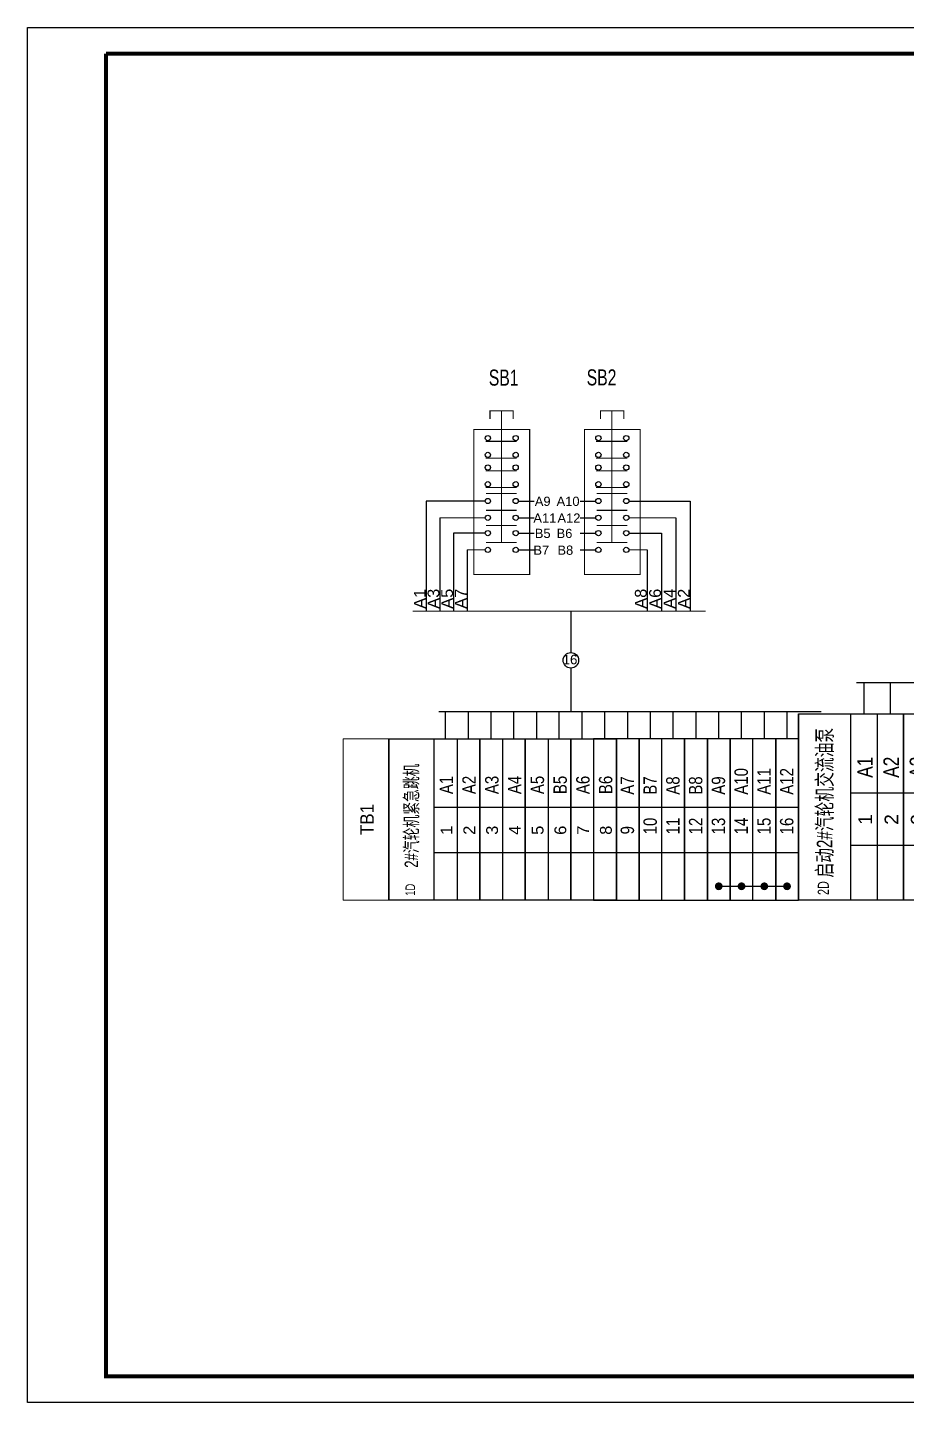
# Model space of a CAD drawing. Extents: x -6428 to 12688, y -8159 to 7918.
# Drawn here: x 3286 to 5380, y -7633 to -4357 of the extents above; entities that cross this region are included whole.
import ezdxf
from ezdxf.enums import TextEntityAlignment as Align

# ---------------------------------------------------------------- set-up
doc = ezdxf.new("R2010")
doc.units = 0
doc.header["$LTSCALE"] = 10
doc.header["$MEASUREMENT"] = 0
doc.layers.get('0').update_dxf_attribs({"linetype": 'CONTINUOUS'})
for name, color, linetype in [('接线端子', 7, 'CONTINUOUS'), ('操作台', 7, 'CONTINUOUS'), ('标准图框及表格', 7, 'CONTINUOUS')]:
    doc.layers.add(name, color=color, linetype=linetype)
doc.styles.add('HZ', font='arial.ttf')

# ---------------------------------------------------------------- blocks, each defined once
blk = doc.blocks.new('A4横图框')
at = {"layer": '标准图框及表格', "color": 7}
for p, q in [((0.0013954609912616, 210.0032846437229), (297.0014441308175, 210.0032846437229)), ((0.0013954609912616, 0.0032502307208233), (0.0013954609912616, 210.0032846437229)), ((297.0014441308175, 0.0032502307208233), (0.0013954609912616, 0.0032502307208233))]:
    blk.add_line(p, q, dxfattribs=at)
at = {"layer": '标准图框及表格', "color": 7, "const_width": 0.6000000983228672}
blk.add_lwpolyline([(12.00143194437442, 206.0152988131507), (293.0014441308175, 206.0032506184056), (293.0014441308175, 4.003284256038056), (12.00143194437442, 4.003284256038056), (12.00143194437442, 206.0032506184056)], dxfattribs=at)
at = {"layer": '标准图框及表格', "color": 7, "style": 'HZ', "flags": 8}
for tag, height, width, p in [('工程名称', 2.892696969694902, 0.65, (247.8353315485956, 22.94014901757174)), ('图纸名称', 3.499999999999999, 0.9, (252.2228085267316, 14.87880182043022))]:
    blk.add_attdef(tag, text='', height=height, dxfattribs=dict(at, width=width)).set_placement(p, align=Align.CENTER)
blk.add_attdef('设计阶段', text='', height=2.299999999999999, dxfattribs=at).set_placement((286.3714665038433, 23.54666542107214), align=Align.CENTER)
for tag, p, height in [('设计人', (188.2334199372244, 17.92789809995847), 2.449999999999999), ('审核人', (188.2334199372099, 13.59456476662271), 2.449999999999999), ('会签人', (188.2334199372099, 9.2612314332942), 2.449999999999999), ('批准人', (188.2334199371953, 4.927898099958441), 2.449999999999999), ('版次', (234.8449582635331, 5.117215211487234), 2.399999999999999), ('第几页共几页', (243.0562623004216, 4.991982186801863), 2.399999999999999)]:
    blk.add_attdef(tag, p, '', height=height, dxfattribs=at)
for tag, p, height, width in [('设计时间', (204.6762329055318, 17.92789809995847), 2.299999999999999, 0.95), ('审核时间', (204.6762329055318, 13.59456476662998), 2.299999999999999, 0.95), ('会签时间', (204.6762329055172, 9.2612314332942), 2.299999999999999, 0.95), ('图纸编号', (238.2096247235004, 9.144936985527348), 2.531109848483039, 0.9), ('批准时间', (204.6762329055172, 4.927898099958441), 2.299999999999999, 0.95), ('图纸标准', (269.3453519223485, 5.193019987101081), 2.169522727271176, 0.8)]:
    blk.add_attdef(tag, p, '', height=height, dxfattribs=dict(at, width=width))
blk = doc.blocks.new('台内接线图12')
at = {"layer": '接线端子'}
for p, q in [((43.45970758554199, 26.98489258732008), (43.45970758554199, 18.22284067169499)), ((43.45970758554199, 14.95077566435844), (43.45970758554199, 5.749821590056001)), ((11.96706630891708, 5.749821590056172), (11.96706630891708, 0)), ((16.77937118021214, 5.749821590056172), (16.77937118021214, 0)), ((21.5916760515064, 5.749821590055772), (21.5916760515064, -3.979e-13)), ((26.40398092280122, 5.749821590055772), (26.40398092280122, -3.979e-13)), ((31.21628579409492, 5.749821590055717), (31.21628579409492, -4.547e-13)), ((36.0285906653902, 5.749821590055717), (36.0285906653902, -4.547e-13)), ((40.84089553668388, 5.749821590055717), (40.84089553668388, -4.547e-13)), ((45.65320040797871, 5.749821590055717), (45.65320040797871, -4.547e-13)), ((50.46550527927253, 5.749821590055717), (50.46550527927253, -4.547e-13)), ((55.27781015056768, 5.749821590055717), (55.27781015056768, -4.547e-13)), ((60.09011502186149, 5.749821590055717), (60.09011502186149, -4.547e-13)), ((64.90241989315632, 5.749821590055717), (64.90241989315632, -4.547e-13)), ((69.71472476445001, 5.749821590055717), (69.71472476445001, -4.547e-13)), ((74.52702963574485, 5.749821590055717), (74.52702963574485, -4.547e-13)), ((0, 0), (0, -34.14036601367974)), ((0, 0), (19.2492194851784, 3.411e-13)), ((14.43691461388403, 0), (14.43691461388403, -34.14036601367991)), ((19.2492194851784, 3.411e-13), (19.2492194851784, -34.14036601367957)), ((19.2492194851784, 0), (19.2492194851784, -34.14036601367991)), ((19.2492194851784, 1.705e-13), (19.2492194851784, -34.14036601367957)), ((19.2492194851784, 3.411e-13), (19.2492194851784, -34.14036601367934)), ((19.2492194851784, 0), (19.2492194851784, -34.14036601367974)), ((28.87382922776726, 3.411e-13), (28.87382922776726, -34.14036601367957)), ((28.87382922776726, 1.137e-13), (28.87382922776726, -34.14036601367957)), ((28.87382922776726, 3.411e-13), (28.87382922776726, -34.1403660136794)), ((28.87382922776726, 3.411e-13), (28.87382922776726, -34.14036601367957)), ((28.87382922776726, 1.137e-13), (28.87382922776726, -34.14036601367957)), ((28.87382922776726, 3.411e-13), (28.87382922776726, -34.1403660136794)), ((38.49843897035601, 2.842e-13), (38.49843897035601, -34.14036601367963)), ((38.49843897035601, 1.137e-13), (38.49843897035601, -34.14036601367963)), ((38.49843897035601, 2.842e-13), (38.49843897035601, -34.14036601367945)), ((38.49843897035601, 3.411e-13), (38.49843897035601, -34.14036601367957)), ((38.49843897035601, 1.137e-13), (38.49843897035601, -34.14036601367957)), ((38.49843897035601, 3.411e-13), (38.49843897035601, -34.1403660136794)), ((38.49843897035601, 3.411e-13), (38.49843897035601, -34.14036601367957)), ((38.49843897035601, 1.137e-13), (38.49843897035601, -34.14036601367957)), ((38.49843897035601, 3.411e-13), (38.49843897035601, -34.1403660136794)), ((48.12304871294474, 2.842e-13), (48.12304871294474, -34.14036601367963)), ((48.12304871294474, 1.137e-13), (48.12304871294474, -34.14036601367963)), ((48.12304871294474, 2.842e-13), (48.12304871294474, -34.14036601367945)), ((48.12304871294474, 8.527e-13), (48.12304871294474, -34.14036601367906)), ((48.12304871294474, 5.116e-13), (48.12304871294474, -34.1403660136794)), ((48.12304871294474, 6.821e-13), (48.12304871294474, -34.14036601367906)), ((48.12304871294474, 8.527e-13), (48.12304871294474, -34.14036601367883)), ((48.12304871294474, 5.116e-13), (48.12304871294474, -34.14036601367923)), ((48.12304871294474, 8.527e-13), (48.12304871294474, -34.14036601367906)), ((48.12304871294474, 5.116e-13), (48.12304871294474, -34.1403660136794)), ((48.12304871294474, 6.821e-13), (48.12304871294474, -34.14036601367906)), ((48.12304871294474, 8.527e-13), (48.12304871294474, -34.14036601367883)), ((48.12304871294474, 5.116e-13), (48.12304871294474, -34.14036601367923)), ((48.12304871294474, -34.14036601367945), (48.12304871294474, 2.842e-13)), ((48.12304871294474, 2.842e-13), (48.12304871294474, -34.14036601367945)), ((52.935353584239, 4.547e-13), (52.935353584239, -34.14036601367945)), ((57.7476584555335, 8.527e-13), (57.7476584555335, -34.14036601367906)), ((57.7476584555335, 4.547e-13), (57.7476584555335, -34.14036601367945)), ((57.7476584555335, 6.253e-13), (57.7476584555335, -34.14036601367906)), ((57.7476584555335, 8.527e-13), (57.7476584555335, -34.14036601367889)), ((57.7476584555335, 4.547e-13), (57.7476584555335, -34.14036601367929)), ((57.7476584555335, 8.527e-13), (57.7476584555335, -34.14036601367906)), ((57.7476584555335, 5.116e-13), (57.7476584555335, -34.1403660136794)), ((57.7476584555335, 6.821e-13), (57.7476584555335, -34.14036601367906)), ((57.7476584555335, 8.527e-13), (57.7476584555335, -34.14036601367883)), ((57.7476584555335, 5.116e-13), (57.7476584555335, -34.14036601367923)), ((57.7476584555335, 8.527e-13), (57.7476584555335, -34.14036601367906)), ((57.7476584555335, 5.116e-13), (57.7476584555335, -34.1403660136794)), ((57.7476584555335, 6.821e-13), (57.7476584555335, -34.14036601367906)), ((57.7476584555335, 8.527e-13), (57.7476584555335, -34.14036601367883)), ((57.7476584555335, 5.116e-13), (57.7476584555335, -34.14036601367923)), ((57.7476584555335, -34.14036601367945), (57.7476584555335, 2.842e-13)), ((57.7476584555335, 2.842e-13), (57.7476584555335, -34.14036601367945)), ((62.55996332682776, 4.547e-13), (62.55996332682776, -34.14036601367945)), ((67.37226819812224, 8.527e-13), (67.37226819812224, -34.14036601367906)), ((67.37226819812224, 4.547e-13), (67.37226819812224, -34.14036601367945)), ((67.37226819812224, 6.253e-13), (67.37226819812224, -34.14036601367906)), ((67.37226819812224, 8.527e-13), (67.37226819812224, -34.14036601367889)), ((67.37226819812224, 4.547e-13), (67.37226819812224, -34.14036601367929)), ((67.37226819812213, 8.527e-13), (67.37226819812213, -34.14036601367906)), ((67.37226819812213, 4.547e-13), (67.37226819812213, -34.14036601367945)), ((67.37226819812213, 6.253e-13), (67.37226819812213, -34.14036601367906)), ((67.37226819812213, 8.527e-13), (67.37226819812213, -34.14036601367889)), ((67.37226819812213, 4.547e-13), (67.37226819812213, -34.14036601367929)), ((67.37226819812213, 8.527e-13), (67.37226819812213, -34.14036601367906)), ((67.37226819812213, 5.116e-13), (67.37226819812213, -34.1403660136794)), ((67.37226819812213, 6.821e-13), (67.37226819812213, -34.14036601367906)), ((67.37226819812213, 8.527e-13), (67.37226819812213, -34.14036601367883)), ((67.37226819812213, 5.116e-13), (67.37226819812213, -34.14036601367923)), ((67.37226819812213, 8.527e-13), (67.37226819812213, -34.14036601367906)), ((67.37226819812213, 5.116e-13), (67.37226819812213, -34.1403660136794)), ((67.37226819812213, 6.821e-13), (67.37226819812213, -34.14036601367906)), ((67.37226819812213, 8.527e-13), (67.37226819812213, -34.14036601367883)), ((67.37226819812213, 5.116e-13), (67.37226819812213, -34.14036601367923)), ((67.37226819812213, -34.14036601367945), (67.37226819812213, 2.842e-13)), ((67.37226819812213, 2.842e-13), (67.37226819812213, -34.14036601367945)), ((72.18457306941639, 4.547e-13), (72.18457306941639, -34.14036601367945)), ((76.99687794071087, 8.527e-13), (76.99687794071087, -34.14036601367906)), ((76.99687794071087, 4.547e-13), (76.99687794071087, -34.14036601367945)), ((76.99687794071087, 6.253e-13), (76.99687794071087, -34.14036601367906)), ((76.99687794071087, 8.527e-13), (76.99687794071087, -34.14036601367889)), ((76.99687794071087, 4.547e-13), (76.99687794071087, -34.14036601367929)), ((9.624609742589657, -34.14036601367991), (9.624609742589657, -1.705e-13)), ((19.2492194851784, -34.14036601367997), (19.2492194851784, -2.274e-13)), ((19.2492194851784, -2.274e-13), (19.2492194851784, -34.14036601367997)), ((24.06152435647277, -5.68e-14), (24.06152435647277, -34.14036601367997)), ((28.87382922776726, -5.68e-14), (28.87382922776726, -34.14036601367997)), ((28.87382922776726, -5.68e-14), (28.87382922776726, -34.1403660136798)), ((28.87382922776726, -5.68e-14), (28.87382922776726, -34.14036601367997)), ((28.87382922776726, -5.68e-14), (28.87382922776726, -34.1403660136798)), ((28.87382922776726, -34.14036601368002), (28.87382922776726, -2.842e-13)), ((28.87382922776726, -2.842e-13), (28.87382922776726, -34.14036601368002)), ((33.68613409906152, -1.137e-13), (33.68613409906152, -34.14036601368002)), ((38.49843897035601, -1.137e-13), (38.49843897035601, -34.14036601368002)), ((38.49843897035601, -1.137e-13), (38.49843897035601, -34.14036601367985)), ((38.49843897035601, -5.68e-14), (38.49843897035601, -34.14036601367997)), ((38.49843897035601, -5.68e-14), (38.49843897035601, -34.1403660136798)), ((38.49843897035601, -5.68e-14), (38.49843897035601, -34.14036601367997)), ((38.49843897035601, -5.68e-14), (38.49843897035601, -34.1403660136798)), ((38.49843897035601, -34.14036601368002), (38.49843897035601, -2.842e-13)), ((38.49843897035601, -2.842e-13), (38.49843897035601, -34.14036601368002)), ((43.31074384165026, -1.137e-13), (43.31074384165026, -34.14036601368002)), ((48.12304871294474, -1.137e-13), (48.12304871294474, -34.14036601368002)), ((48.12304871294474, -1.137e-13), (48.12304871294474, -34.14036601367985)), ((9.624609742589087, -14.43691461388471), (19.2492194851784, -14.43691461388471)), ((19.24921948517794, -14.43691461388477), (28.87382922776726, -14.43691461388477)), ((28.87382922776669, -14.43691461388482), (38.49843897035601, -14.43691461388482)), ((38.49843897035544, -14.43691461388482), (48.12304871294474, -14.43691461388482)), ((48.12304871294418, -14.43691461388425), (57.7476584555335, -14.43691461388425)), ((57.74765845553294, -14.43691461388425), (67.37226819812224, -14.43691461388425)), ((67.37226819812156, -14.43691461388425), (76.99687794071087, -14.43691461388425)), ((9.624609742589087, -24.06152435647442), (19.2492194851784, -24.06152435647442)), ((19.24921948517794, -24.06152435647442), (28.87382922776726, -24.06152435647442)), ((28.87382922776669, -24.06152435647448), (38.49843897035601, -24.06152435647448)), ((38.49843897035544, -24.06152435647448), (48.12304871294474, -24.06152435647448)), ((48.12304871294418, -24.06152435647397), (57.7476584555335, -24.06152435647397)), ((57.74765845553294, -24.06152435647397), (67.37226819812224, -24.06152435647397)), ((67.37226819812156, -24.06152435647397), (76.99687794071087, -24.06152435647397)), ((19.2492194851784, -34.14036601367957), (0, -34.14036601367957))]:
    blk.add_line(p, q, dxfattribs=at)
for points in [[(10.61296130592939, 5.749821590056001), (76.30645386515471, 5.749821590056001)], [(0, 0), (76.99687794071087, -1.137e-13), (76.99687794071087, -34.14036601368002), (0, -34.14036601368002), (0, 0)]]:
    blk.add_lwpolyline(points, dxfattribs=at)
blk.add_circle((43.45970758554199, 16.58680816802695), 1.636032503668177, dxfattribs=at)
at = {"layer": '接线端子', "style": 'HZ'}
blk.add_attdef('线数量', text='', height=2, dxfattribs=at).set_placement((43.28103302171235, 15.74367148272728), align=Align.CENTER)
for tag, p, height, width in [('A10', (56.90317778638439, -11.70569712792684), 2.835000000000007, 0.8), ('A11', (61.71548265767853, -11.70569712792707), 2.835000000000007, 0.8), ('A12', (66.52778752897314, -11.70569712792684), 2.835000000000007, 0.8), ('A13', (71.34009240026705, -11.70569712792707), 2.835000000000007, 0.8), ('A14', (76.15239727156177, -11.70569712792684), 2.835000000000007, 0.8), ('A1', (13.59243394473469, -11.70569712792752), 2.835000000000007, 0.8), ('A2', (18.40473881602929, -11.70569712792735), 2.835000000000007, 0.8), ('A3', (23.21704368732344, -11.70569712792758), 2.835000000000007, 0.8), ('A4', (28.02934855861816, -11.70569712792735), 2.835000000000007, 0.8), ('A5', (32.84165342991219, -11.70569712792758), 2.835000000000007, 0.8), ('A6', (37.6539583012069, -11.70569712792741), 2.835000000000007, 0.8), ('A7', (42.46626317250092, -11.70569712792758), 2.835000000000007, 0.8), ('A8', (47.27856804379564, -11.70569712792741), 2.835000000000007, 0.8), ('A9', (52.09087291508968, -11.70569712792707), 2.835000000000007, 0.8), ('1D', (5.565050351813168, -33.183088085137), 2.024999999999996, 0.7)]:
    blk.add_attdef(tag, p, '', height=height, rotation=90, dxfattribs=dict(at, width=width))
at = {"layer": '接线端子', "style": 'HZ', "width": 0.7}
blk.add_attdef('紧急停机', text='', height=2.834999999999995, rotation=90, dxfattribs=at).set_placement((6.194502006949164, -16.26459060120027), align=Align.CENTER)
at = {"layer": '接线端子', "style": 'HZ'}
for tag, p in [('10', (56.78324218075101, -19.34542423562732)), ('11', (61.59554705204493, -19.34542423562749)), ('12', (66.40785192333976, -19.34542423562732)), ('13', (71.22015679463345, -19.34542423562749)), ('14', (76.0324616659284, -19.34542423562732)), ('1', (13.47249833910109, -19.34542423562794)), ('2', (18.28480321039592, -19.34542423562777)), ('3', (23.09710808168984, -19.345424235628)), ('4', (27.90941295298467, -19.34542423562783)), ('5', (32.72171782427858, -19.34542423562806)), ('6', (37.53402269557341, -19.34542423562789)), ('7', (42.34632756686733, -19.34542423562806)), ('8', (47.15863243816227, -19.34542423562789)), ('9', (51.97093730945619, -19.34542423562749))]:
    blk.add_attdef(tag, text='', height=2.5, rotation=90, dxfattribs=at).set_placement(p, align=Align.CENTER)

msp = doc.modelspace()

# ---------------------------------------------------------------- hatches: boundary and pattern name
for points in [[(4942.405617817518, -6402.885842415199, 0.9999999999984408), (4923.740213433436, -6402.885842415199, 0.99999999999922)], [(4996.629923694714, -6402.885842415199, 0.9999999999984408), (4977.964519310631, -6402.885842415199, 0.99999999999922)], [(5050.854229571909, -6402.885842415202, 0.9999999999984408), (5032.188825187825, -6402.885842415202, 0.99999999999922)], [(5105.078535449104, -6402.885842415204, 0.9999999999984408), (5086.413131065021, -6402.885842415204, 0.99999999999922)]]:
    msp.add_hatch(color=256).paths.add_polyline_path(points)

# ---------------------------------------------------------------- linework, layer by layer
for p, q in [((4376.804884107336, -5485.036739722572), (4235.976298822113, -5485.036739722572)), ((4235.976298822113, -5485.036739722572), (4235.976298822113, -5747.354294385425)), ((4718.963607327313, -5485.036739722572), (4864.719442461263, -5485.036739722572)), ((4864.719442461263, -5485.036739722572), (4864.719442461263, -5747.354294385425)), ((4268.465726105557, -5524.995517649277), (4268.465726105557, -5747.354294385425)), ((4830.563276413806, -5524.995517649277), (4830.563276413806, -5747.354294385425)), ((4300.955153389, -5561.460703303223), (4300.955153389, -5747.354294385425)), ((4376.804884107336, -5561.460703303223), (4300.955153389, -5561.460703303223)), ((4718.963607327313, -5561.460703303223), (4796.40711036635, -5561.460703303223)), ((4796.40711036635, -5561.460703303223), (4796.40711036635, -5747.354294385425)), ((4333.444580672445, -5601.419481229927), (4333.444580672445, -5747.354294385425)), ((4762.250944318892, -5601.419481229927), (4762.250944318892, -5747.354294385425))]:
    msp.add_line(p, q)
at = {"lineweight": 0}
for p, q in [((4376.804884107407, -5524.995517649277), (4268.465726105557, -5524.995517649277)), ((4718.963607327241, -5524.995517649277), (4830.563276413806, -5524.995517649277)), ((4376.804884107407, -5601.419481229927), (4333.444580672445, -5601.419481229927)), ((4718.963607327241, -5601.419481229927), (4762.250944318892, -5601.419481229927))]:
    msp.add_line(p, q, dxfattribs=at)
for points, const_width in [([(4443.537270351398, -5270.305919039729), (4387.08522430515, -5270.305919039729)], 2.489637551753935), ([(4388.13807888178, -5269.078551924435), (4388.13807888178, -5289.232366377424)], 2.489637551753935), ([(4415.311247328273, -5583.592117111863), (4415.311247328273, -5270.305919039729)], 2.489637551753935), ([(4443.537270351398, -5269.078551924435), (4443.537270351398, -5289.232366377424)], 2.489637551753935), ([(4706.857471099116, -5270.305919039729), (4650.405425052869, -5270.305919039729)], 2.489637551753935), ([(4651.458279629499, -5269.078551924435), (4651.458279629499, -5289.232366377424)], 2.489637551753935), ([(4678.631448075993, -5583.592117111863), (4678.631448075993, -5270.305919039729)], 2.489637551753935), ([(4706.857471099116, -5269.078551924435), (4706.857471099116, -5289.232366377424)], 2.489637551753935), ([(4349.833810630033, -5314.302894284425), (4482.614480056896, -5314.302894284425), (4482.614480056896, -5659.790345100415), (4349.833810630033, -5659.790345100415), (4349.833810630033, -5314.302894284425)], 2.489637551753935), ([(4613.15401137775, -5314.302894284425), (4745.934680804616, -5314.302894284425), (4745.934680804616, -5659.790345100415), (4613.15401137775, -5659.790345100415), (4613.15401137775, -5314.302894284425)], 2.489637551753935), ([(4377.731759949897, -5342.742131236667), (4451.939355279345, -5342.742131236667)], 2.489637551753935), ([(4641.051960697618, -5342.742131236667), (4715.259556027066, -5342.742131236667)], 2.489637551753935), ([(4377.731759949897, -5382.700909163373), (4451.939355279345, -5382.700909163373)], 2.489637551753935), ([(4641.051960697618, -5382.700909163373), (4715.259556027066, -5382.700909163373)], 2.489637551753935), ([(4377.731759949897, -5412.831661805918), (4451.939355279345, -5412.831661805918)], 2.489637551753935), ([(4641.051960697618, -5412.831661805918), (4715.259556027066, -5412.831661805918)], 2.489637551753935), ([(4377.731759949897, -5452.790439732622), (4451.939355279345, -5452.790439732622)], 2.489637551753935), ([(4378.683139377205, -5467.209375604505), (4451.939355279345, -5467.209375604505)], 2.489637551753935), ([(4641.051960697618, -5452.790439732622), (4715.259556027066, -5452.790439732622)], 2.489637551753935), ([(4642.003340124921, -5467.209375604505), (4715.259556027066, -5467.209375604505)], 2.489637551753935), ([(4378.683139377205, -5507.168153531211), (4451.939355279345, -5507.168153531211)], 2.489637551753935), ([(4642.003340124921, -5507.168153531211), (4715.259556027066, -5507.168153531211)], 2.489637551753935), ([(4378.683139377205, -5543.633339185158), (4451.939355279345, -5543.633339185158)], 2.489637551753935), ([(4642.003340124921, -5543.633339185158), (4715.259556027066, -5543.633339185158)], 2.489637551753935), ([(4378.683139377205, -5583.592117111863), (4451.939355279345, -5583.592117111863)], 2.489637551753935), ([(4642.003340124921, -5583.592117111863), (4715.259556027066, -5583.592117111863)], 2.489637551753935), ([(4203.64378314336, -5747.354294385425), (4902.05435543619, -5747.354294385425)], 2.85396376021842)]:
    msp.add_lwpolyline(points, dxfattribs=dict(const_width=const_width))
at = {"const_width": 5.239058002354062}
for points in [[(4932.983218535281, -6405.367495498727, 1), (4932.983218535281, -6400.128437496363, 1)], [(4987.207524412478, -6405.367495498727, 1), (4987.207524412478, -6400.128437496363, 1)], [(5041.431830289672, -6405.367495498727, 1), (5041.431830289672, -6400.128437496363, 1)], [(5095.656136166866, -6405.36749549873, 1), (5095.656136166866, -6400.128437496367, 1)]]:
    msp.add_lwpolyline(points, format="xyb", close=True, dxfattribs=at)
for centre in [(4383.02897798679, -5335.029653299911), (4449.419312700139, -5335.029653299911), (4646.349178734506, -5335.029653299911), (4712.739513447858, -5335.029653299911), (4383.02897798679, -5374.988431226618), (4449.419312700139, -5374.988431226618), (4646.349178734506, -5374.988431226618), (4712.739513447858, -5374.988431226618), (4383.02897798679, -5405.11918386916), (4449.419312700139, -5405.11918386916), (4646.349178734506, -5405.11918386916), (4712.739513447858, -5405.11918386916), (4383.02897798679, -5445.077961795865), (4449.419312700139, -5445.077961795865), (4646.349178734506, -5445.077961795865), (4712.739513447858, -5445.077961795865), (4383.02897798679, -5485.036739722572), (4449.419312700139, -5485.036739722572), (4646.349178734506, -5485.036739722572), (4712.739513447858, -5485.036739722572), (4383.02897798679, -5524.995517649277), (4449.419312700139, -5524.995517649277), (4646.349178734506, -5524.995517649277), (4712.739513447858, -5524.995517649277), (4383.02897798679, -5561.460703303223), (4449.419312700139, -5561.460703303223), (4646.349178734506, -5561.460703303223), (4712.739513447858, -5561.460703303223), (4383.02897798679, -5601.419481229927), (4449.419312700139, -5601.419481229927), (4646.349178734506, -5601.419481229927), (4712.739513447858, -5601.419481229927)]:
    msp.add_circle(centre, 6.224093879384835)
at = {"layer": '接线端子'}
for p, q in [((4580.801041005165, -5747.354294385427), (4580.801041005165, -5846.083738153382)), ((4580.801041005165, -5882.952859822343), (4580.801041005165, -5986.62778512956)), ((4281.727539903786, -5986.627785129554), (4281.727539903786, -6051.415884175042)), ((4335.951845780988, -5986.627785129554), (4335.951845780988, -6051.415884175042)), ((4390.176151658181, -5986.627785129559), (4390.176151658181, -6051.415884175049)), ((4444.400457535382, -5986.627785129559), (4444.400457535382, -6051.415884175049)), ((4498.62476341257, -5986.62778512956), (4498.62476341257, -6051.415884175049)), ((4552.445738152424, -5986.62778512956), (4552.445738152424, -6051.415884175049)), ((4607.07337516696, -5986.62778512956), (4607.07337516696, -6051.415884175049)), ((4661.297681044156, -5986.62778512956), (4661.297681044156, -6051.415884175049)), ((4769.746292798544, -5986.627785129568), (4769.746292798544, -6051.415884175056)), ((4878.194904552935, -5986.627785129572), (4878.194904552935, -6051.41588417506)), ((4932.443639050955, -5986.62778512956), (4932.443639050955, -6051.415884175049)), ((4986.643516307327, -5986.627785129574), (4986.643516307327, -6051.415884175063)), ((5040.867822184524, -5986.627785129574), (5040.867822184524, -6051.415884175063)), ((5095.092128061718, -5986.62778512956), (5095.092128061718, -6051.415884175049)), ((4146.884490399972, -6051.415884175042), (4146.884490399972, -6436.104240170083)), ((4146.884490399972, -6051.415884175042), (4363.781713908761, -6051.415884175039)), ((4146.884490399972, -6051.41588417504), (4146.884490399972, -6435.495002013298)), ((4255.333102154373, -6436.104240170085), (4255.333102154373, -6051.415884175044)), ((4309.557408031567, -6051.415884175042), (4309.557408031567, -6436.104240170085)), ((4363.781713908761, -6051.415884175039), (4363.781713908761, -6436.104240170082)), ((4363.781713908761, -6051.415884175042), (4363.781713908761, -6436.104240170085)), ((4363.781713908761, -6051.415884175041), (4363.781713908761, -6436.104240170082)), ((4363.781713908761, -6051.415884175039), (4363.781713908761, -6436.104240170079)), ((4363.781713908761, -6051.415884175042), (4363.781713908761, -6436.104240170083)), ((4363.781713908761, -6436.104240170085), (4363.781713908761, -6051.415884175045)), ((4363.781713908761, -6051.415884175045), (4363.781713908761, -6436.104240170085)), ((4418.006019785958, -6051.415884175044), (4418.006019785958, -6436.104240170085)), ((4472.230325663151, -6051.415884175039), (4472.230325663151, -6436.104240170082)), ((4472.230325663151, -6051.415884175044), (4472.230325663151, -6436.104240170085)), ((4472.230325663151, -6051.415884175041), (4472.230325663151, -6436.104240170082)), ((4472.230325663151, -6051.415884175039), (4472.230325663151, -6436.104240170079)), ((4472.230325663151, -6051.415884175044), (4472.230325663151, -6436.104240170084)), ((4472.230325663151, -6051.415884175039), (4472.230325663151, -6436.104240170082)), ((4472.230325663151, -6051.415884175044), (4472.230325663151, -6436.104240170085)), ((4472.230325663151, -6051.415884175041), (4472.230325663151, -6436.104240170082)), ((4472.230325663151, -6051.415884175039), (4472.230325663151, -6436.104240170079)), ((4472.230325663151, -6051.415884175044), (4472.230325663151, -6436.104240170084)), ((4472.230325663151, -6436.104240170088), (4472.230325663151, -6051.415884175046)), ((4472.230325663151, -6051.415884175046), (4472.230325663151, -6436.104240170088)), ((4526.454631540346, -6051.415884175044), (4526.454631540346, -6436.104240170088)), ((4580.678937417542, -6051.41588417504), (4580.678937417542, -6436.104240170082)), ((4580.678937417542, -6051.415884175044), (4580.678937417542, -6436.104240170088)), ((4580.678937417542, -6051.415884175041), (4580.678937417542, -6436.104240170082)), ((4580.678937417542, -6051.41588417504), (4580.678937417542, -6436.104240170081)), ((4580.678937417542, -6051.415884175044), (4580.678937417542, -6436.104240170084)), ((4580.678937417542, -6051.415884175039), (4580.678937417542, -6436.104240170082)), ((4580.678937417542, -6051.415884175044), (4580.678937417542, -6436.104240170085)), ((4580.678937417542, -6051.415884175041), (4580.678937417542, -6436.104240170082)), ((4580.678937417542, -6051.415884175039), (4580.678937417542, -6436.104240170079)), ((4580.678937417542, -6051.415884175044), (4580.678937417542, -6436.104240170084)), ((4580.678937417542, -6051.415884175039), (4580.678937417542, -6436.104240170082)), ((4580.678937417542, -6051.415884175044), (4580.678937417542, -6436.104240170085)), ((4580.678937417542, -6051.415884175041), (4580.678937417542, -6436.104240170082)), ((4580.678937417542, -6051.415884175039), (4580.678937417542, -6436.104240170079)), ((4580.678937417542, -6051.415884175044), (4580.678937417542, -6436.104240170084)), ((4580.678937417542, -6436.104240170088), (4580.678937417542, -6051.415884175046)), ((4580.678937417542, -6051.415884175046), (4580.678937417542, -6436.104240170088)), ((4634.903243294737, -6051.415884175044), (4634.903243294737, -6436.104240170088)), ((4689.127549171931, -6051.41588417504), (4689.127549171931, -6436.104240170082)), ((4689.127549171931, -6051.415884175044), (4689.127549171931, -6436.104240170088)), ((4689.127549171931, -6051.415884175041), (4689.127549171931, -6436.104240170082)), ((4689.127549171931, -6051.41588417504), (4689.127549171931, -6436.104240170081)), ((4689.127549171931, -6051.415884175044), (4689.127549171931, -6436.104240170084)), ((4255.33310215437, -6214.088801806645), (4363.781713908764, -6214.088801806645)), ((4363.781713908759, -6214.088801806646), (4472.230325663155, -6214.088801806646)), ((4472.230325663149, -6214.088801806646), (4580.678937417542, -6214.088801806646)), ((4580.678937417541, -6214.088801806646), (4689.127549171934, -6214.088801806646)), ((4255.33310215437, -6322.537413561047), (4363.781713908764, -6322.537413561047)), ((4363.781713908759, -6322.537413561047), (4472.230325663155, -6322.537413561047)), ((4472.230325663149, -6322.537413561047), (4580.678937417542, -6322.537413561047)), ((4580.678937417541, -6322.537413561047), (4689.127549171934, -6322.537413561047)), ((4363.781713908761, -6436.104240170082), (4146.884490399972, -6436.104240170082))]:
    msp.add_line(p, q, dxfattribs=at)
for points in [[(4266.469694477194, -5986.627785129556), (4676.501134246133, -5986.627785129556)], [(4146.884490399972, -6051.415884175042), (4689.127549171931, -6051.415884175044), (4689.127549171931, -6436.104240170088), (4146.884490399972, -6436.104240170088), (4146.884490399972, -6051.415884175042)]]:
    msp.add_lwpolyline(points, dxfattribs=at)
msp.add_circle((4580.801041005165, -5864.518298987861), 18.43456083447909, dxfattribs=at)
at = {"layer": '操作台'}
for p, q in [((4455.643406579525, -5485.036739722572), (4493.24502782567, -5485.036739722572)), ((4602.734985028451, -5485.036739722572), (4640.125084855124, -5485.036739722572)), ((4455.643406579525, -5524.995517649277), (4493.24502782567, -5524.995517649277)), ((4602.734985028451, -5524.995517649277), (4640.125084855124, -5524.995517649277)), ((4455.643406579525, -5561.460703303223), (4493.24502782567, -5561.460703303223)), ((4602.734985028451, -5561.460703303223), (4640.125084855124, -5561.460703303223)), ((4455.643406579525, -5601.419481229927), (4493.24502782567, -5601.419481229927)), ((4602.734985028451, -5601.419481229927), (4640.125084855124, -5601.419481229927)), ((4676.501134246132, -5986.627785129554), (5177.355106869879, -5986.627785129554)), ((4716.239702110529, -6051.415884175042), (4716.239702110529, -5986.627785129554)), ((4824.68831386492, -6051.415884175042), (4824.68831386492, -5986.627785129554)), ((4634.903243294735, -6051.415884175042), (4634.903243294735, -6436.104240170084)), ((4689.127549171931, -6051.415884175042), (4634.903243294735, -6051.415884175042)), ((4689.127549171931, -6436.104240170079), (4689.127549171931, -6051.415884175042)), ((4689.127549171931, -6051.415884175042), (4689.127549171931, -6436.104240170084)), ((4743.351855049127, -6051.415884175042), (4689.127549171931, -6051.415884175042)), ((4743.351855049127, -6436.104240170079), (4743.351855049127, -6051.415884175042)), ((4743.351855049127, -6436.104240170082), (4743.351855049127, -6051.415884175048)), ((4743.351855049127, -6051.415884175048), (4743.351855049127, -6436.10424017009)), ((4797.576160926324, -6051.415884175048), (4743.351855049127, -6051.415884175048)), ((4797.576160926324, -6436.104240170082), (4797.576160926324, -6051.415884175048)), ((4851.800466803518, -6051.415884175048), (4797.576160926324, -6051.415884175048)), ((4851.800466803518, -6436.104240170082), (4851.800466803518, -6051.415884175048)), ((4851.800466803518, -6436.104240170088), (4851.800466803518, -6051.415884175051)), ((4851.800466803518, -6051.415884175051), (4851.800466803518, -6436.104240170093)), ((4906.024772680713, -6051.415884175051), (4851.800466803518, -6051.415884175051)), ((4906.024772680712, -6436.104240170085), (4906.024772680712, -6051.41588417505)), ((4906.024772680712, -6051.41588417505), (4906.024772680712, -6436.104240170092)), ((4960.249078557908, -6051.41588417505), (4906.024772680712, -6051.41588417505)), ((4906.049201301538, -6436.116165130034), (4906.049201301538, -6051.427809134996)), ((4960.249078557908, -6436.104240170085), (4960.249078557908, -6051.41588417505)), ((4960.249078557908, -6436.10424017009), (4960.249078557908, -6051.415884175055)), ((4960.249078557908, -6051.415884175055), (4960.249078557908, -6436.104240170096)), ((5014.473384435105, -6051.415884175055), (4960.249078557908, -6051.415884175055)), ((5014.473384435105, -6436.10424017009), (5014.473384435105, -6051.415884175055)), ((5068.6976903123, -6051.415884175055), (5014.473384435105, -6051.415884175055)), ((5068.6976903123, -6436.10424017009), (5068.6976903123, -6051.415884175055)), ((5068.6976903123, -6436.104240170094), (5068.6976903123, -6051.415884175059)), ((5068.6976903123, -6051.415884175059), (5068.6976903123, -6436.104240170101)), ((5122.921996189494, -6051.415884175059), (5068.6976903123, -6051.415884175059)), ((5122.946424810319, -6436.11616513004), (5122.946424810319, -6051.427809135003)), ((4634.903243294735, -6214.088801806643), (4689.127549171931, -6214.088801806641)), ((4689.127549171931, -6214.088801806643), (4743.351855049127, -6214.088801806641)), ((4743.351855049127, -6214.088801806646), (4797.576160926324, -6214.088801806644)), ((4797.576160926324, -6214.088801806646), (4851.800466803518, -6214.088801806644)), ((4851.800466803518, -6214.088801806652), (4906.024772680713, -6214.08880180665)), ((4906.024772680712, -6214.08880180665), (4960.249078557908, -6214.088801806646)), ((4960.249078557908, -6214.088801806654), (5014.473384435105, -6214.088801806652)), ((5014.473384435105, -6214.088801806654), (5068.6976903123, -6214.088801806652)), ((5068.6976903123, -6214.088801806659), (5122.921996189494, -6214.088801806656)), ((4634.903243294735, -6322.537413561043), (4689.127549171931, -6322.53741356104)), ((4689.127549171931, -6322.537413561043), (4743.351855049127, -6322.53741356104)), ((4743.351855049127, -6322.537413561047), (4797.576160926324, -6322.537413561045)), ((4797.576160926324, -6322.537413561047), (4851.800466803518, -6322.537413561045)), ((4851.800466803518, -6322.537413561052), (4906.024772680713, -6322.53741356105)), ((4906.024772680712, -6322.53741356105), (4960.249078557908, -6322.537413561047)), ((4960.249078557908, -6322.537413561055), (5014.473384435105, -6322.537413561054)), ((5014.473384435105, -6322.537413561055), (5068.6976903123, -6322.537413561054)), ((5068.6976903123, -6322.537413561059), (5122.921996189494, -6322.537413561057)), ((4932.983218535281, -6402.747966497544), (5095.656136166866, -6402.747966497549)), ((4634.903243294735, -6436.104240170084), (4689.127549171931, -6436.104240170079)), ((4689.127549171931, -6436.104240170084), (4743.351855049127, -6436.104240170079)), ((4743.351855049127, -6436.10424017009), (4797.576160926324, -6436.104240170082)), ((4797.576160926324, -6436.10424017009), (4851.800466803518, -6436.104240170082)), ((4851.800466803518, -6436.104240170093), (4906.024772680713, -6436.104240170088)), ((4906.024772680712, -6436.104240170092), (4960.249078557908, -6436.104240170085)), ((4960.249078557908, -6436.104240170096), (5014.473384435105, -6436.10424017009)), ((5014.473384435105, -6436.104240170096), (5068.6976903123, -6436.10424017009)), ((5068.6976903123, -6436.104240170101), (5122.921996189494, -6436.104240170094))]:
    msp.add_line(p, q, dxfattribs=at)
at = {"layer": '操作台', "linetype": 'Continuous', "lineweight": 5}
msp.add_lwpolyline([(4038.607630743869, -6051.415884175042), (4146.884490399972, -6051.415884175042), (4146.884490399972, -6436.104240170082), (4038.607630743869, -6436.104240170082)], close=True, dxfattribs=at)

# ---------------------------------------------------------------- block references
at = {"layer": '接线端子', "xscale": 13, "yscale": 13, "zscale": 13}
msp.add_blockref('台内接线图12', (5122.946424810319, -5992.291406952199), dxfattribs=at).add_auto_attribs({'线数量': '10', '1D': '2D', '紧急停机': '启动2#汽轮机交流油泵', 'A2': 'A2', 'A1': 'A1', '2': '2', '1': '1', 'A4': 'A4', 'A3': 'A3', '4': '4', '3': '3', 'A6': 'A6', 'A5': 'A5', '6': '6', '5': '5', 'A8': 'A8', 'A7': 'A7', '8': '8', '7': '7', 'A10': 'A10', 'A9': 'A9', '10': '10', '9': '9', 'A12': 'A12', 'A11': 'A11', '12': '12', '11': '11', 'A14': 'A14', 'A13': 'A13', '14': '14', '13': '13'})
at = {"layer": '标准图框及表格', "color": 7, "xscale": 15.6, "yscale": 15.6, "zscale": 15.6}
msp.add_blockref('A4横图框', (3286.423925969206, -7632.8597080652), dxfattribs=at)

# ---------------------------------------------------------------- texts
at = {"style": 'HZ', "width": 0.7}
for tag, p in [('SB1', (4420.704249983221, -5210.100448504861)), ('SB2', (4653.891227007689, -5209.569652630436))]:
    msp.add_attdef(tag, text='按钮型号', height=38.29811039291924, dxfattribs=at).set_placement(p, align=Align.CENTER)
at = {"layer": '接线端子', "style": 'HZ'}
msp.add_attdef('16', text='8', height=22.5356902056, dxfattribs=at).set_placement((4578.787763696123, -5874.018632558305), align=Align.CENTER)
at = {"layer": '接线端子', "style": 'HZ', "width": 0.7}
msp.add_attdef('2#汽轮机紧急跳机', text='端子上标识', height=31.94434086643795, rotation=90, dxfattribs=at).set_placement((4216.683179503259, -6234.682771729824), align=Align.CENTER)
at = {"layer": '接线端子', "style": 'HZ'}
for tag, p, s, height, width in [('A1', (4300.041930659286, -6183.313866232821), '线号', 31.94434086643807, 0.8), ('A2', (4354.266236536485, -6183.313866232819), '线号', 31.94434086643807, 0.8), ('A3', (4408.490542413675, -6183.313866232821), '线号', 31.94434086643807, 0.8), ('A4', (4462.714848290872, -6183.313866232819), '线号', 31.94434086643807, 0.8), ('A5', (4516.939154168067, -6183.313866232821), '线号', 31.94434086643807, 0.8), ('B5', (4571.163460045264, -6183.31386623282), '线号', 31.94434086643807, 0.8), ('A6', (4625.387765922454, -6183.313866232821), '线号', 31.94434086643807, 0.8), ('B6', (4679.612071799652, -6183.31386623282), '线号', 31.94434086643807, 0.8), ('1D', (4209.590615753487, -6425.317780750935), '端子标识', 22.81738633316996, 0.7)]:
    msp.add_attdef(tag, p, s, height=height, rotation=90, dxfattribs=dict(at, width=width))
for tag, p in [('1', (4298.690514832696, -6269.397127910051)), ('2', (4352.914820709893, -6269.397127910051)), ('3', (4407.139126587086, -6269.397127910052)), ('4', (4461.363432464283, -6269.397127910051)), ('5', (4515.587738341475, -6269.397127910053)), ('6', (4569.812044218674, -6269.397127910051)), ('7', (4624.036350095865, -6269.397127910053)), ('8', (4678.260655973062, -6269.397127910051))]:
    msp.add_attdef(tag, text='端子序号', height=28.16961275699999, rotation=90, dxfattribs=at).set_placement(p, align=Align.CENTER)
at = {"layer": '操作台', "linetype": 'Continuous', "lineweight": 5, "style": 'HZ'}
for s, p in [('A9', (4494.896708018607, -5496.687242725802)), ('A10', (4546.784556176553, -5496.687242725802)), ('A11', (4491.471147642596, -5536.646020652508)), ('A12', (4548.840147680045, -5536.646020652508)), ('B5', (4494.896708018607, -5573.111206306455)), ('B6', (4546.784556176553, -5573.111206306455)), ('B7', (4491.471147642596, -5613.069984233159)), ('B8', (4548.840147680045, -5613.069984233159))]:
    msp.add_text(s, height=22, dxfattribs=at).set_placement(p)
for s, p in [('A1', (4234.975314992028, -5741.746745628874)), ('A3', (4267.464742275471, -5741.746745628874)), ('A5', (4299.954169558914, -5741.746745628874)), ('A7', (4332.443596842359, -5741.746745628874)), ('A8', (4761.249960488806, -5741.746745628874)), ('A6', (4795.406126536263, -5741.746745628874)), ('A4', (4829.562292583723, -5741.746745628874)), ('A2', (4863.718458631179, -5741.746745628874))]:
    msp.add_text(s, height=28, rotation=90, dxfattribs=at).set_placement(p)
at = {"layer": '操作台', "linetype": 'Continuous', "lineweight": 5, "style": 'HZ', "width": 0.8}
for s, p in [('A10', (5002.446780115692, -6184.755519637648)), ('A11', (5056.671085992888, -6184.755519637648)), ('A12', (5110.895391870084, -6184.755519637652)), ('A7', (4731.325250729717, -6184.755519637638)), ('B7', (4785.549556606912, -6184.755519637642)), ('A8', (4839.773862484107, -6184.755519637642)), ('B8', (4893.998168361303, -6184.755519637646)), ('A9', (4948.222474238499, -6184.755519637643)), ('10', (4785.549556606912, -6279.25037854952)), ('11', (4839.773862484107, -6279.25037854952)), ('12', (4893.998168361303, -6279.250378549526)), ('13', (4948.222474238499, -6279.250378549523)), ('14', (5002.446780115692, -6279.250378549527)), ('15', (5056.671085992888, -6279.250378549527)), ('16', (5110.895391870084, -6279.250378549532)), ('9', (4731.325250729717, -6279.250378549517))]:
    msp.add_text(s, height=31.94434086643808, rotation=90, dxfattribs=at).set_placement(p)
at = {"layer": '操作台', "style": 'HZ', "width": 0.9}
msp.add_text('TB1', height=32.01923078460001, rotation=90, dxfattribs=at).set_placement((4111.258035224107, -6280.671420444838))

doc.saveas('drawing.dxf')
